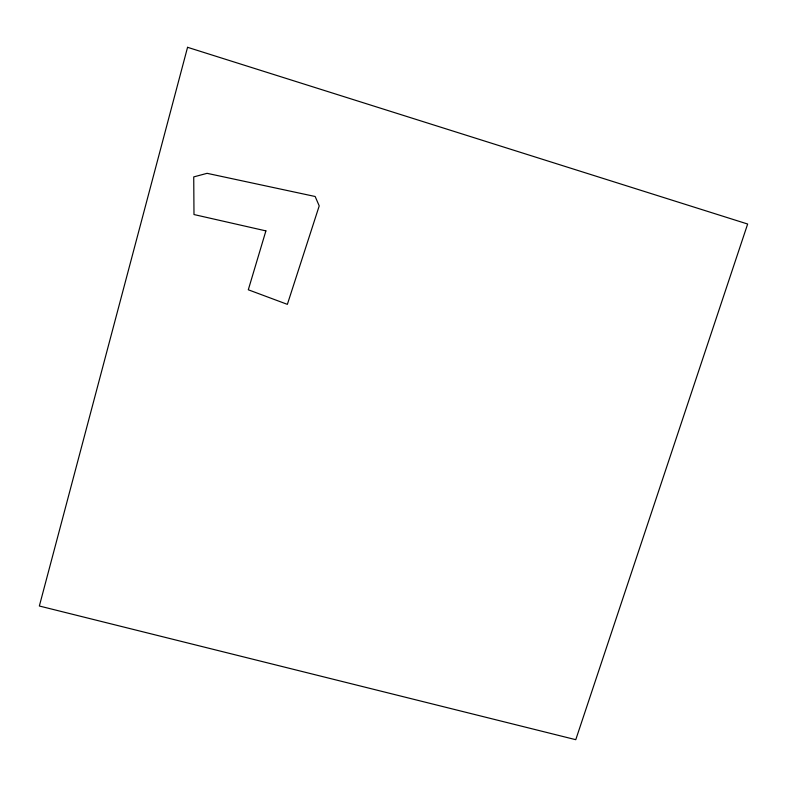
<?xml version="1.0" encoding="UTF-8"?>
<svg xmlns="http://www.w3.org/2000/svg" width="787" height="787" viewBox="0 0 787 787"><rect width="100%" height="100%" fill="white"/><g stroke="black" fill="none" stroke-linecap="round" stroke-linejoin="round"><path stroke-width="1.18" d="M187.562 47.309L39.35 606.01L575.769 739.691L747.65 224.029L187.562 47.309M265.898 230.886L248.299 289.783L287.363 304.353L319.217 205.889L315.154 196.494L207.079 173.327L193.73 176.908L193.986 214.546L265.898 230.886"/></g></svg>
